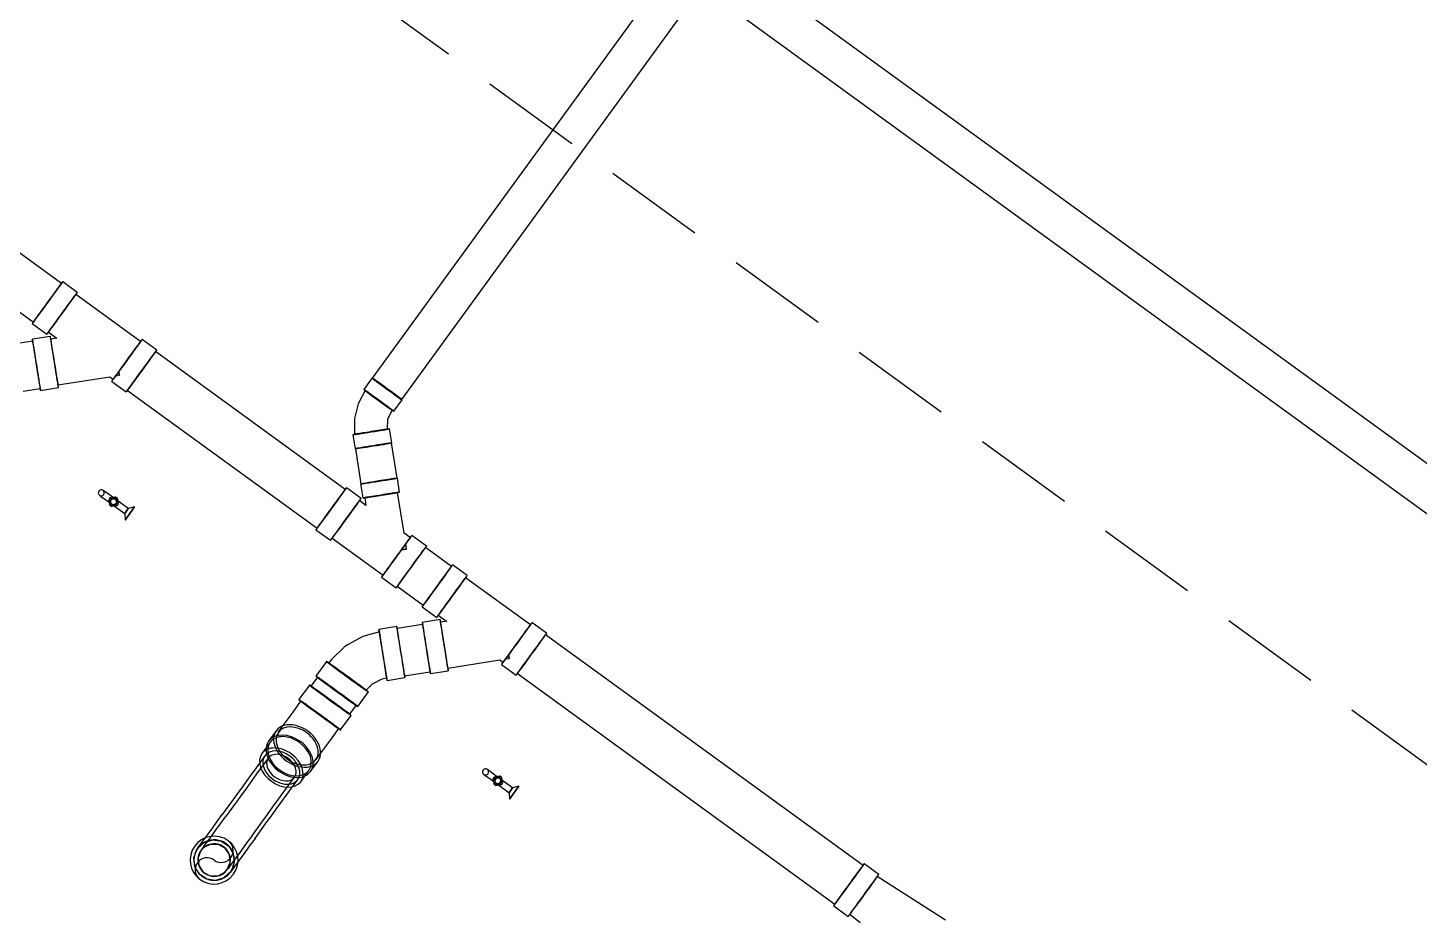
# Model space of a CAD drawing. Header units: inches. Extents: x 400392 to 401495, y 4543971 to 4544133.
# Drawn here: x 400762.012 to 400765.439, y 4544097.855 to 4544100.047 of the extents above; entities that cross this region are included whole.
import ezdxf

# ---------------------------------------------------------------- set-up
doc = ezdxf.new("R2010")
doc.units = ezdxf.units.IN
doc.header["$MEASUREMENT"] = 0
doc.linetypes.add('AKS', pattern=[3, 2.5, -0.25, 0, -0.25])
doc.linetypes.add('HIDDEN', pattern=[0.375, 0.25, -0.125])
doc.layers.add('A-DETL-GENF', color=92, linetype='Continuous', lineweight=9)
for name, color, linetype in [('aks prota', 2, 'AKS'), ('kiriş prota', 6, 'Continuous'), ('kolon tarama prota', 252, 'Continuous')]:
    doc.layers.add(name, color=color, linetype=linetype)

# ---------------------------------------------------------------- blocks, each defined once
blk = doc.blocks.new('+24.06 mekanik')
at = {"layer": 'kolon tarama prota', "color": 253}
for p, q in [((5374.8, 169290.1), (5374.8, 167488.6)), ((5464.8, 167488.6), (5464.8, 169290.1)), ((5374, 167488.6), (5374, 167453.6)), ((5465.6, 167453.6), (5465.6, 167488.6)), ((5507.4, 167387.7), (5482.6, 167412.4)), ((5569, 167324.9), (5506.8, 167387.1)), ((5417.9, 167347.6), (5442.6, 167322.9)), ((5443.2, 167323.5), (5505.4, 167261.3)), ((5594.3, 167300.7), (5569.6, 167325.5)), ((5662.4, 167225.8), (5590.9, 167297.3)), ((5504.8, 167260.7), (5529.5, 167236)), ((5533, 167239.4), (5546.5, 167225.8)), ((4618.2, 167227.7), (3736.5, 167227.7)), ((4662.6, 167232.4), (4618.2, 167232.4)), ((4860.1, 167225.8), (4662.6, 167225.8)), ((4904.5, 167232.4), (4860.1, 167232.4)), ((5482.1, 167227.7), (4904.5, 167227.7)), ((5526.5, 167232.4), (5482.1, 167232.4)), ((5546.5, 167225.8), (5526.5, 167225.8)), ((5681.4, 167225.8), (5662.4, 167225.8)), ((5725.9, 167232.4), (5681.4, 167232.4)), ((5690.5, 167197.6), (5681.5, 167206.7)), ((5805.2, 167227.7), (5725.9, 167227.7)), ((5849.6, 167232.4), (5805.2, 167232.4)), ((6047.1, 167225.8), (5849.6, 167225.8)), ((6091.6, 167232.4), (6047.1, 167232.4)), ((7058.3, 167227.7), (6091.6, 167227.7)), ((7102.8, 167232.4), (7058.3, 167232.4)), ((7301.8, 167238.2), (7102.8, 167225.8)), ((5681.2, 167188.5), (5681.7, 167188.5)), ((3736.5, 167109.7), (4618.2, 167109.7)), ((4618.2, 167104.9), (4662.6, 167104.9)), ((4672.7, 167105.4), (4641.3, 167074)), ((4662.6, 167111.5), (4688.2, 167111.5)), ((4688.2, 167111.5), (4677.4, 167100.7)), ((4758.2, 167019.9), (4849.8, 167111.5)), ((4849.8, 167111.5), (4860.1, 167111.5)), ((4860.4, 167134.8), (4859.8, 167134.6)), ((4860.1, 167121.8), (4866.5, 167128.3)), ((4860.1, 167104.9), (4904.5, 167104.9)), ((4904.5, 167109.7), (5482.1, 167109.7)), ((5482.1, 167104.9), (5526.5, 167104.9)), ((5526.5, 167111.5), (5681.4, 167111.5)), ((5681.4, 167104.9), (5725.9, 167104.9)), ((5725.9, 167109.7), (5805.2, 167109.7)), ((5805.2, 167104.9), (5849.6, 167104.9)), ((5859.7, 167105.4), (5828.3, 167074)), ((5849.6, 167111.5), (5875.2, 167111.5)), ((5875.2, 167111.6), (5864.4, 167100.7)), ((5945.2, 167019.9), (6036.9, 167111.5)), ((6036.8, 167111.5), (6047.1, 167111.5)), ((6047.5, 167134.7), (6046.8, 167134.7)), ((6047.1, 167104.9), (6091.6, 167104.9)), ((6047.2, 167121.8), (6053.6, 167128.3)), ((6091.6, 167109.7), (7058.3, 167109.7)), ((7058.3, 167104.9), (7102.8, 167104.9)), ((7102.8, 167111.5), (7135.1, 167109.5)), ((4644.6, 167070.6), (4614.5, 167040.4)), ((5831.7, 167070.6), (5786.6, 167025.5)), ((4731.4, 166983.8), (4762.9, 167015.2)), ((5783.2, 167028.9), (5751.8, 166997.4)), ((5918.5, 166983.8), (5949.9, 167015.2)), ((4697.9, 166957), (4728.1, 166987.2)), ((5870, 166942.1), (5915.1, 166987.2)), ((5842, 166907.3), (5873.4, 166938.7)), ((5038.1, 166875.2), (5015.8, 166875.2)), ((5077.6, 166875.2), (5038.1, 166875.2)), ((5087.6, 166887.7), (5077.6, 166875.2)), ((5077.6, 166860.2), (5077.6, 166875.2)), ((5077.6, 166875.2), (5077.6, 166860.2)), ((5077.6, 166875.2), (5077.6, 166860.2)), ((5077.6, 166860.2), (5077.6, 166875.2)), ((5087.6, 166847.7), (5087.6, 166887.7)), ((5087.6, 166887.7), (5087.6, 166847.7)), ((5814.7, 166857.5), (5817.9, 166879.3)), ((6208.1, 166875.2), (6185.8, 166875.2)), ((6247.6, 166875.2), (6208.1, 166875.2)), ((6257.6, 166887.7), (6247.6, 166875.2)), ((6247.6, 166860.2), (6247.6, 166875.2)), ((6247.6, 166875.2), (6247.6, 166860.2)), ((6247.6, 166875.2), (6247.6, 166860.2)), ((6247.6, 166860.2), (6247.6, 166875.2)), ((6257.6, 166847.7), (6257.6, 166887.7)), ((6257.6, 166887.7), (6257.6, 166847.7)), ((5015.8, 166860.2), (5038.1, 166860.2)), ((5038.1, 166860.2), (5077.6, 166860.2)), ((5077.6, 166860.2), (5087.6, 166847.7)), ((5693.8, 166857.5), (5693.8, 166813)), ((5821.3, 166813), (5821.3, 166857.5)), ((6185.8, 166860.2), (6208.1, 166860.2)), ((6208.1, 166860.2), (6247.6, 166860.2)), ((6247.6, 166860.2), (6257.6, 166847.7)), ((5698.6, 166813), (5698.6, 166785.8)), ((5816.6, 166785.8), (5816.6, 166813)), ((5693.8, 166785.8), (5693.8, 166741.4)), ((5821.3, 166741.4), (5821.3, 166785.8)), ((5693.8, 166646.5), (5693.8, 166615.1)), ((5821.3, 166615.1), (5821.3, 166646.5)), ((5698.6, 166615), (5698.6, 166580.5)), ((5816.6, 166580.5), (5816.6, 166615.1)), ((5707.6, 166580.5), (5707.6, 166532.1)), ((5717.6, 166580.5), (5717.6, 166532.1)), ((5797.6, 166532.1), (5797.6, 166580.5)), ((5807.6, 166532.1), (5807.6, 166580.5)), ((5707.6, 166447.2), (5707.6, 166401.3)), ((5717.6, 166447.2), (5717.6, 166401.3)), ((5797.6, 166401.3), (5797.6, 166447.2)), ((5807.6, 166401.3), (5807.6, 166447.2))]:
    blk.add_line(p, q, dxfattribs=at)
at = {"layer": 'kolon tarama prota', "color": 253, "flags": 128}
for points in [[(5378.8, 167453.6), (5383.5, 167416.8), (5397.4, 167382.5), (5419.6, 167352.8), (5421.3, 167351.1)], [(5479.2, 167409), (5465.6, 167429.2), (5460.7, 167453.1), (5460.7, 167453.6)], [(5756.5, 166992.8), (5729.9, 166959.5), (5711.3, 166921.1), (5708.2, 166911.6)], [(5708.2, 166911.6), (5700.8, 166869.6), (5700.4, 166857.5)], [(5817.9, 166879.3), (5829.9, 166903.4), (5837.3, 166912)], [(5015.8, 166875.2), (5005, 166875.2), (5000.8, 166875.2)], [(6185.8, 166875.2), (6175, 166875.2), (6170.8, 166875.2)], [(5000.8, 166860.2), (5005.3, 166860.2), (5015.8, 166860.2)], [(6170.8, 166860.2), (6175.3, 166860.2), (6185.8, 166860.2)], [(5700.4, 166646.5), (5700.4, 166675), (5700.4, 166708.1), (5700.4, 166741.4)], [(5814.7, 166741.4), (5814.7, 166705.9), (5814.7, 166672.9), (5814.7, 166646.5)], [(5707.6, 166532.1), (5707.6, 166512.3), (5707.6, 166489), (5707.6, 166465.8), (5707.6, 166447.2)], [(5717.6, 166532.1), (5717.6, 166512.3), (5717.6, 166489), (5717.6, 166465.8), (5717.6, 166447.2)], [(5797.6, 166447.2), (5797.6, 166467), (5797.6, 166490.4), (5797.6, 166513.6), (5797.6, 166532.1)], [(5807.6, 166447.2), (5807.6, 166467), (5807.6, 166490.4), (5807.6, 166513.6), (5807.6, 166532.1)], [(5707.6, 166298.8), (5707.6, 166303.5), (5707.6, 166316.9), (5707.6, 166336.8), (5707.6, 166360.2), (5707.6, 166383.4), (5707.6, 166401.3)], [(5717.6, 166298.8), (5717.6, 166303.5), (5717.6, 166316.9), (5717.6, 166336.8), (5717.6, 166360.2), (5717.6, 166383.4), (5717.6, 166401.3)], [(5797.6, 166401.3), (5797.6, 166381.5), (5797.6, 166358.1), (5797.6, 166334.9), (5797.6, 166315.4), (5797.6, 166302.8), (5797.6, 166298.8)], [(5807.6, 166401.3), (5807.6, 166381.5), (5807.6, 166358.1), (5807.6, 166334.9), (5807.6, 166315.4), (5807.6, 166302.8), (5807.6, 166298.8)], [(5707.6, 166298.8), (5712.3, 166320), (5725.5, 166337.1), (5744.7, 166347.1), (5766.3, 166348.1), (5786.3, 166339.8), (5800.9, 166323.8), (5807.4, 166303.1), (5807.6, 166298.8)], [(5797.6, 166298.8), (5793, 166317.6), (5780, 166332), (5761.9, 166338.6), (5742.7, 166336), (5727.1, 166324.7), (5718.5, 166307.3), (5717.6, 166298.8)], [(5807.6, 166298.8), (5802.9, 166277.7), (5789.8, 166260.5), (5770.5, 166250.5), (5748.9, 166249.6), (5728.9, 166257.9), (5714.3, 166273.9), (5707.8, 166294.5), (5707.6, 166298.8)], [(5717.6, 166298.8), (5722.3, 166280.1), (5735.2, 166265.7), (5753.4, 166259.1), (5772.5, 166261.7), (5788.2, 166273), (5796.7, 166290.3), (5797.6, 166298.8)]]:
    blk.add_lwpolyline(points, dxfattribs=at)
at = {"layer": 'kolon tarama prota', "color": 253}
for centre, radius, start, end in [((5000.8, 166867.7), 7.5, 90, 270), ((5000.8, 166867.7), 7.5, 270, 90), ((5038.1, 166867.7), 12.8, 170.2428, 180), ((5038.1, 166867.7), 12.8, 180, 189.7572), ((5038.1, 166867.7), 9.09, 0, 180), ((5038.1, 166867.7), 9.09, 180, 0), ((5038.1, 166867.7), 7.5, 90, 180), ((5038.1, 166867.7), 7.5, 180, 270), ((5038.1, 166867.7), 12.8, 80.2428, 99.7572), ((5038.1, 166867.7), 7.5, 0, 90), ((5038.1, 166867.7), 7.5, 270, 0), ((5038.1, 166867.7), 12.8, 0, 9.7572), ((5038.1, 166867.7), 12.8, 350.2428, 0), ((6170.8, 166867.7), 7.5, 90, 270), ((6170.8, 166867.7), 7.5, 270, 90), ((6208.1, 166867.7), 12.8, 170.2428, 180), ((6208.1, 166867.7), 12.8, 180, 189.7572), ((6208.1, 166867.7), 9.09, 0, 180), ((6208.1, 166867.7), 9.09, 180, 0), ((6208.1, 166867.7), 7.5, 90, 180), ((6208.1, 166867.7), 7.5, 180, 270), ((6208.1, 166867.7), 12.8, 80.2428, 99.7572), ((6208.1, 166867.7), 7.5, 0, 90), ((6208.1, 166867.7), 7.5, 270, 0), ((6208.1, 166867.7), 12.8, 0, 9.7572), ((6208.1, 166867.7), 12.8, 350.2428, 0), ((5038.1, 166867.7), 12.8, 260.2428, 279.7572), ((6208.1, 166867.7), 12.8, 260.2428, 279.7572), ((5757.6, 166298.8), 59, 0, 180), ((5757.6, 166298.8), 50, 359.9992, 179.9992), ((5757.6, 166298.8), 50, 359.9992, 179.9992), ((5757.6, 166298.8), 50, 0, 180), ((5757.6, 166328.3), 29.5, 270, 90), ((5757.6, 166298.8), 40, 359.9992, 179.9992), ((5757.6, 166298.8), 40, 359.9992, 179.9992), ((5757.6, 166298.8), 40, 0, 180), ((5757.6, 166298.8), 59, 180, 0), ((5757.6, 166298.8), 50, 179.9992, 359.9992), ((5757.6, 166298.8), 50, 179.9992, 359.9992), ((5757.6, 166298.8), 50, 180, 0), ((5757.6, 166298.8), 40, 179.9992, 359.9992), ((5757.6, 166298.8), 40, 179.9992, 359.9992), ((5757.6, 166298.8), 40, 180, 0), ((5757.6, 166269.3), 29.5, 90, 270)]:
    blk.add_arc(centre, radius, start, end, dxfattribs=at)
for centre, major_axis, ratio, start_param, end_param in [((5419.8, 167488.6), (45.8, 0), 0.01, 6.283185, 9.424777), ((5419.8, 167488.6), (-45.8, 0), 0.01, 6.283185, 9.424777), ((5419.8, 167488.6), (45, 0), 0.01, 1.570796, 3.141593), ((5419.8, 167488.6), (45, 0), 0.01, 3.141593, 4.712389), ((5419.8, 167488.6), (45, 0), 0.01, 0, 1.570796), ((5419.8, 167488.6), (45, 0), 0.01, 4.712389, 6.283185), ((5419.8, 167453.6), (-45.8, 0), 0.01, 3.141592, 6.283185), ((5419.8, 167453.6), (45.8, 0), 0.01, 3.141592, 6.283185), ((5419.8, 167453.6), (41, 0), 0.01, 6.283185, 9.424777), ((5419.8, 167453.6), (41, 0), 0.01, 3.141592, 6.283185), ((5450.2, 167380), (32.4, 32.4), 0.007071, 6.276114, 9.417707), ((5450.2, 167380), (32.4, 32.4), 0.007071, 3.134522, 6.276114), ((5450.2, 167380), (29, 29), 0.007071, 6.276114, 9.417707), ((5450.2, 167380), (29, 29), 0.007071, 3.134522, 6.276114), ((5475, 167355.3), (32.4, 32.4), 0.007071, 6.276114, 9.417707), ((5475, 167355.3), (32.4, 32.4), 0.007071, 3.134522, 6.276114), ((5475, 167355.3), (31.8, 31.8), 0.007071, 0, 1.570796), ((5475, 167355.3), (31.8, 31.8), 0.007071, 4.712389, 6.283185), ((5475, 167355.3), (31.8, 31.8), 0.007071, 1.570796, 3.141593), ((5475, 167355.3), (31.8, 31.8), 0.007071, 3.141593, 4.712389), ((5537.2, 167293.1), (32.4, 32.4), 0.007071, 0.007071, 3.148664), ((5537.2, 167293.1), (32.4, 32.4), 0.007071, 3.148664, 6.290256), ((5537.2, 167293.1), (31.8, 31.8), 0.007071, 0, 1.570796), ((5537.2, 167293.1), (31.8, 31.8), 0.007071, 4.712389, 6.283185), ((5537.2, 167293.1), (31.8, 31.8), 0.007071, 1.570796, 3.141593), ((5537.2, 167293.1), (31.8, 31.8), 0.007071, 3.141593, 4.712389), ((5561.9, 167268.3), (32.4, 32.4), 0.007071, 0.007071, 3.148664), ((5561.9, 167268.3), (32.4, 32.4), 0.007071, 3.148664, 6.290256), ((5561.9, 167268.3), (29, 29), 0.007071, 0.007071, 3.148664), ((5561.9, 167268.3), (29, 29), 0.007071, 3.148664, 6.290256), ((4618.2, 167168.7), (0, 63.8), 0.01, 0.004107, 3.1457), ((4618.2, 167168.7), (0, 59), 0.01, 0, 1.570796), ((4618.2, 167168.7), (0, 63.8), 0.01, 3.1457, 6.287292), ((4618.2, 167168.7), (0, 59), 0.01, 4.712389, 6.283185), ((4662.6, 167168.7), (0, 63.8), 0.01, 0.004107, 3.1457), ((4662.6, 167168.7), (0, 57.1), 0.01, 0.004107, 3.1457), ((4662.6, 167168.7), (0, 63.8), 0.01, 3.1457, 6.287292), ((4662.6, 167168.7), (0, 57.1), 0.01, 3.1457, 6.287292), ((4860.1, 167168.7), (0, 63.8), 0.01, 0.004107, 3.1457), ((4860.1, 167168.7), (0, 57.2), 0.01, 0.004107, 3.1457), ((4860.1, 167168.7), (0, 63.8), 0.01, 3.1457, 6.287292), ((4860.1, 167168.7), (0, 57.2), 0.01, 3.1457, 6.287292), ((4904.5, 167168.7), (0, 63.8), 0.01, 0.004107, 3.1457), ((4904.5, 167168.7), (0, 59), 0.01, 0, 1.570796), ((4904.5, 167168.7), (0, 63.8), 0.01, 3.1457, 6.287292), ((4904.5, 167168.7), (0, 59), 0.01, 4.712389, 6.283185), ((5482.1, 167168.7), (0, 63.8), 0.01, 0, 3.141593), ((5482.1, 167168.7), (0, 59), 0.01, 0, 1.570796), ((5482.1, 167168.7), (0, 63.8), 0.01, 3.141593, 6.283185), ((5482.1, 167168.7), (0, 59), 0.01, 4.712389, 6.283185), ((5526.5, 167168.7), (0, 63.8), 0.01, 0, 3.141593), ((5526.5, 167168.7), (0, 57.1), 0.01, 0, 3.141593), ((5526.5, 167168.7), (0, 63.8), 0.01, 3.141593, 6.283185), ((5526.5, 167168.7), (0, 57.1), 0.01, 3.141593, 6.283185), ((5681.4, 167168.7), (0, 63.8), 0.01, 0, 3.141593), ((5681.4, 167168.7), (0, 57.2), 0.01, 0, 3.141593), ((5681.4, 167168.7), (0, 63.8), 0.01, 3.141593, 6.283185), ((5681.4, 167168.7), (0, 57.1), 0.01, 3.141593, 6.283185), ((5725.9, 167168.7), (0, 63.8), 0.01, 0, 3.141593), ((5725.9, 167168.7), (0, 59), 0.01, 0, 1.570796), ((5725.9, 167168.7), (0, 63.8), 0.01, 3.141593, 6.283185), ((5725.9, 167168.7), (0, 59), 0.01, 4.712389, 6.283185), ((5805.2, 167168.7), (0, 63.8), 0.01, 0, 3.141593), ((5805.2, 167168.7), (0, 59), 0.01, 0, 1.570796), ((5805.2, 167168.7), (0, 63.8), 0.01, 3.141593, 6.283185), ((5805.2, 167168.7), (0, 59), 0.01, 4.712389, 6.283185), ((5849.6, 167168.7), (0, 63.8), 0.01, 0, 3.141593), ((5849.6, 167168.7), (0, 57.2), 0.01, 0, 3.141593), ((5849.6, 167168.7), (0, 63.8), 0.01, 3.141593, 6.283185), ((5849.6, 167168.7), (0, 57.1), 0.01, 3.141593, 6.283185), ((6047.1, 167168.7), (0, 63.8), 0.01, 0, 3.141593), ((6047.1, 167168.7), (0, 57.1), 0.01, 0, 3.141593), ((6047.1, 167168.7), (0, 63.8), 0.01, 3.141593, 6.283185), ((6047.1, 167168.7), (0, 57.1), 0.01, 3.141593, 6.283185), ((6091.6, 167168.7), (0, 63.8), 0.01, 0, 3.141593), ((6091.6, 167168.7), (0, 59), 0.01, 0, 1.570796), ((6091.6, 167168.7), (0, 63.8), 0.01, 3.141593, 6.283185), ((6091.6, 167168.7), (0, 59), 0.01, 4.712389, 6.283185), ((7058.3, 167168.7), (0, 63.8), 0.00999, 0, 3.141593), ((7058.3, 167168.7), (0, 59), 0.01, 0, 1.570796), ((7058.3, 167168.7), (0, 63.8), 0.00999, 3.141593, 6.283185), ((7058.3, 167168.7), (0, 59), 0.01, 4.712389, 6.283185), ((7102.8, 167168.7), (0, 63.8), 0.00999, 0, 3.141593), ((7102.8, 167168.7), (0, 63.8), 0.00999, 3.141593, 6.283185), ((5661.6, 167168.7), (29, 29), 0.007071, 0.007071, 0.821721), ((5661.6, 167168.7), (29, 29), 0.007071, 5.475606, 6.290256), ((4618.2, 167168.7), (0, 59), 0.01, 1.570796, 3.141593), ((4618.2, 167168.7), (0, 59), 0.01, 3.141593, 4.712389), ((4904.5, 167168.7), (0, 59), 0.01, 1.570796, 3.141593), ((4904.5, 167168.7), (0, 59), 0.01, 3.141593, 4.712389), ((5482.1, 167168.7), (0, 59), 0.01, 1.570796, 3.141593), ((5482.1, 167168.7), (0, 59), 0.01, 3.141593, 4.712389), ((5725.9, 167168.7), (0, 59), 0.01, 1.570796, 3.141593), ((5725.9, 167168.7), (0, 59), 0.01, 3.141593, 4.712389), ((5805.2, 167168.7), (0, 59), 0.01, 1.570796, 3.141593), ((5805.2, 167168.7), (0, 59), 0.01, 3.141593, 4.712389), ((6091.6, 167168.7), (0, 59), 0.01, 1.570796, 3.141593), ((6091.6, 167168.7), (0, 59), 0.01, 3.141593, 4.712389), ((7058.3, 167168.7), (0, 59), 0.01, 1.570796, 3.141593), ((7058.3, 167168.7), (0, 59), 0.01, 3.141593, 4.712389), ((4717.8, 167060.3), (-45.1, 45.1), 0.009975, 6.279018, 9.420611), ((4717.8, 167060.3), (-45.1, 45.1), 0.009975, 3.137426, 6.279018), ((4826.1, 167168.7), (-40.4, 40.4), 0.009975, 2.56523, 3.137426), ((4826.1, 167168.7), (-40.4, 40.4), 0.009975, 3.137426, 3.709622), ((5904.8, 167060.3), (-45.1, 45.1), 0.007071, 6.276114, 9.417707), ((5904.8, 167060.3), (-45.1, 45.1), 0.007071, 3.134522, 6.276114), ((6013.2, 167168.7), (-40.4, 40.4), 0.007071, 2.562326, 3.134522), ((6013.2, 167168.7), (-40.4, 40.4), 0.007071, 3.134522, 3.706718), ((4686.4, 167028.9), (-45.1, 45.1), 0.009975, 6.279018, 9.420611), ((4686.4, 167028.9), (-45.1, 45.1), 0.009975, 3.137426, 6.279018), ((4686.4, 167028.9), (-41.7, 41.7), 0.009975, 0, 1.570796), ((4686.4, 167028.9), (-41.7, 41.7), 0.009975, 4.712389, 6.283185), ((4717.8, 167060.3), (-40.4, 40.4), 0.009975, 6.279018, 9.420611), ((4717.8, 167060.3), (-40.4, 40.4), 0.009975, 3.137426, 6.279018), ((5873.4, 167028.9), (-45.1, 45.1), 0.007071, 6.276114, 9.417707), ((5873.4, 167028.9), (-45.1, 45.1), 0.007071, 3.134522, 6.276114), ((5873.4, 167028.9), (-41.7, 41.7), 0.007071, 0, 1.570796), ((5873.4, 167028.9), (-41.7, 41.7), 0.007071, 4.712389, 6.283185), ((5904.8, 167060.3), (-40.4, 40.4), 0.007071, 6.276114, 9.417707), ((5904.8, 167060.3), (-40.4, 40.4), 0.007071, 3.134522, 6.276114), ((4686.4, 167028.9), (-41.7, 41.7), 0.009975, 1.570796, 3.141593), ((4686.4, 167028.9), (-41.7, 41.7), 0.009975, 3.141593, 4.712389), ((5828.3, 166983.8), (-45.1, 45.1), 0.007071, 3.145445, 6.287038), ((5828.3, 166983.8), (-45.1, 45.1), 0.007071, 0.003852, 3.145445), ((5828.3, 166983.8), (-41.7, 41.7), 0.007071, 0, 1.570796), ((5828.3, 166983.8), (-41.7, 41.7), 0.007071, 4.712389, 6.283185), ((5873.4, 167028.9), (-41.7, 41.7), 0.007071, 1.570796, 3.141593), ((5873.4, 167028.9), (-41.7, 41.7), 0.007071, 3.141593, 4.712389), ((5796.9, 166952.4), (-45.1, 45.1), 0.007071, 0.003852, 3.145445), ((5796.9, 166952.4), (-45.1, 45.1), 0.007071, 3.145445, 6.287038), ((5796.9, 166952.4), (-40.4, 40.4), 0.007071, 0.003852, 3.145445), ((5796.9, 166952.4), (-40.4, 40.4), 0.007071, 3.145445, 6.287038), ((5828.3, 166983.8), (-41.7, 41.7), 0.007071, 1.570796, 3.141593), ((5828.3, 166983.8), (-41.7, 41.7), 0.007071, 3.141593, 4.712389), ((5757.6, 166857.5), (-63.8, 0), 0.007724, 3.139317, 6.28091), ((5757.6, 166857.5), (-63.8, 0), 0.007724, 6.28091, 9.422503), ((5757.6, 166857.5), (-57.1, 0), 0.007724, 3.139317, 6.28091), ((5757.6, 166857.5), (-57.1, 0), 0.007724, 6.28091, 9.422503), ((5757.6, 166813), (-63.8, 0), 0.007724, 6.28091, 9.422503), ((5757.6, 166813), (-63.8, 0), 0.007724, 3.139317, 6.28091), ((5757.6, 166813), (-59, 0), 0.007724, 4.712389, 6.283185), ((5757.6, 166813), (-59, 0), 0.007724, 0, 1.570796), ((5757.6, 166813), (-59, 0), 0.007724, 3.141593, 4.712389), ((5757.6, 166813), (-59, 0), 0.007724, 1.570796, 3.141593), ((5757.6, 166785.8), (-63.8, 0), 0.007724, 4.712374, 7.853966), ((5757.6, 166785.8), (-59, 0), 0.007724, 4.712389, 6.283185), ((5757.6, 166785.8), (-59, 0), 0.007724, 0, 1.570796), ((5757.6, 166785.8), (-59, 0), 0.007724, 3.141593, 4.712389), ((5757.6, 166785.8), (-63.8, 0), 0.007724, 1.570781, 4.712374), ((5757.6, 166785.8), (-59, 0), 0.007724, 1.570796, 3.141593), ((5757.6, 166741.4), (-63.8, 0), 0.007724, 4.712374, 7.853966), ((5757.6, 166741.4), (-57.1, 0), 0.007724, 4.712374, 7.853966), ((5757.6, 166741.4), (-57.1, 0), 0.007724, 1.570781, 4.712374), ((5757.6, 166741.4), (-63.8, 0), 0.007724, 1.570781, 4.712374), ((5757.6, 166646.5), (-63.8, 0), 0.707107, 4.712367, 7.85396), ((5757.6, 166646.5), (63.8, 0), 0.707107, 4.712367, 7.85396), ((5757.6, 166615.1), (63.8, 0), 0.707107, 1.570775, 4.712367), ((5757.6, 166646.5), (57.1, 0), 0.707107, 1.570775, 4.712367), ((5757.6, 166615.1), (59, 0), 0.707107, 1.570796, 3.141593), ((5757.6, 166646.5), (57.2, 0), 0.707107, 4.712367, 7.85396), ((5757.6, 166615.1), (63.8, 0), 0.707107, 4.712367, 7.85396), ((5757.6, 166615.1), (59, 0), 0.707107, 0, 1.570796), ((5757.6, 166580.5), (59, 0), 0.707107, 1.570796, 3.141593), ((5757.6, 166580.5), (59, 0), 0.707107, 0, 1.570796), ((5757.6, 166615.1), (59, 0), 0.707107, 3.141593, 4.712389), ((5757.6, 166580.5), (-50, 0), 0.707107, 3.141593, 6.283185), ((5757.6, 166580.5), (40, 0), 0.707107, 0, 3.141593), ((5757.6, 166615.1), (59, 0), 0.707107, 4.712389, 6.283185), ((5757.6, 166580.5), (59, 0), 0.707107, 3.141593, 4.712389), ((5757.6, 166580.5), (-50, 0), 0.707107, 0, 3.141593), ((5757.6, 166580.5), (40, 0), 0.707107, 3.141593, 6.283185), ((5757.6, 166580.5), (59, 0), 0.707107, 4.712389, 6.283185)]:
    blk.add_ellipse(centre, major_axis=major_axis, ratio=ratio, start_param=start_param, end_param=end_param, dxfattribs=at)
for points, knots in [([(5025.4, 166869.9), (5025.7, 166870.1), (5026.1, 166870.4), (5026.6, 166870.8), (5026.9, 166871), (5027.1, 166871.2), (5027.3, 166871.3), (5027.4, 166871.5), (5027.6, 166871.6), (5027.7, 166871.7), (5028, 166871.9), (5028.2, 166872.2), (5028.4, 166872.3), (5028.6, 166872.5), (5028.6, 166872.5), (5028.7, 166872.6), (5028.8, 166872.6), (5028.8, 166872.7), (5029, 166872.8), (5029.2, 166873), (5029.5, 166873.3), (5029.9, 166873.7), (5030.3, 166874.1), (5030.7, 166874.4), (5030.9, 166874.6), (5031, 166874.8), (5031.2, 166874.9), (5031.4, 166875.1), (5031.7, 166875.5), (5032.1, 166875.9), (5032.5, 166876.3), (5032.8, 166876.6), (5033, 166876.8), (5033.1, 166877), (5033.2, 166877.1), (5033.3, 166877.1), (5033.3, 166877.2), (5033.4, 166877.3), (5033.5, 166877.4), (5033.7, 166877.6), (5033.9, 166877.9), (5034.1, 166878.1), (5034.2, 166878.3), (5034.4, 166878.4), (5034.5, 166878.6), (5034.6, 166878.7), (5034.8, 166879), (5035, 166879.2), (5035.4, 166879.7), (5035.7, 166880.1), (5035.9, 166880.4)], [-1, -1, -1, -1, -0.875, -0.84375, -0.8125, -0.78125, -0.765625, -0.75, -0.734375, -0.71875, -0.6875, -0.65625, -0.640625, -0.632812, -0.628906, -0.625, -0.621094, -0.617188, -0.609375, -0.59375, -0.578125, -0.5625, -0.53125, -0.515625, -0.507812, -0.5, -0.492188, -0.484375, -0.46875, -0.4375, -0.421875, -0.40625, -0.390625, -0.382812, -0.378906, -0.375, -0.371094, -0.367188, -0.359375, -0.34375, -0.3125, -0.28125, -0.265625, -0.25, -0.234375, -0.21875, -0.1875, -0.15625, -0.125, 0, 0, 0, 0]), ([(5035.9, 166855.1), (5035.7, 166855.3), (5035.4, 166855.7), (5035, 166856.2), (5034.8, 166856.5), (5034.6, 166856.7), (5034.5, 166856.9), (5034.4, 166857), (5034.2, 166857.2), (5034.1, 166857.3), (5033.9, 166857.6), (5033.7, 166857.8), (5033.5, 166858.1), (5033.4, 166858.2), (5033.3, 166858.2), (5033.3, 166858.3), (5033.2, 166858.4), (5033.1, 166858.4), (5033, 166858.6), (5032.8, 166858.8), (5032.5, 166859.1), (5032.1, 166859.5), (5031.7, 166860), (5031.4, 166860.3), (5031.2, 166860.5), (5031, 166860.7), (5030.9, 166860.8), (5030.7, 166861), (5030.3, 166861.3), (5029.9, 166861.8), (5029.5, 166862.1), (5029.2, 166862.4), (5029, 166862.6), (5028.8, 166862.7), (5028.8, 166862.8), (5028.7, 166862.9), (5028.6, 166862.9), (5028.6, 166863), (5028.4, 166863.1), (5028.2, 166863.3), (5028, 166863.5), (5027.7, 166863.7), (5027.6, 166863.9), (5027.4, 166864), (5027.3, 166864.1), (5027.1, 166864.2), (5026.9, 166864.4), (5026.6, 166864.6), (5026.1, 166865), (5025.7, 166865.3), (5025.4, 166865.5)], [-1, -1, -1, -1, -0.875, -0.84375, -0.8125, -0.78125, -0.765625, -0.75, -0.734375, -0.71875, -0.6875, -0.65625, -0.640625, -0.632812, -0.628906, -0.625, -0.621094, -0.617188, -0.609375, -0.59375, -0.578125, -0.5625, -0.53125, -0.515625, -0.507812, -0.5, -0.492188, -0.484375, -0.46875, -0.4375, -0.421875, -0.40625, -0.390625, -0.382812, -0.378906, -0.375, -0.371094, -0.367188, -0.359375, -0.34375, -0.3125, -0.28125, -0.265625, -0.25, -0.234375, -0.21875, -0.1875, -0.15625, -0.125, 0, 0, 0, 0]), ([(5038.1, 166860.2), (5037.7, 166860.2), (5037, 166860.3), (5036.1, 166860.5), (5035.3, 166860.7), (5034.8, 166861), (5034.4, 166861.2), (5034, 166861.4), (5033.8, 166861.6), (5033.5, 166861.8), (5033.2, 166862.1), (5032.8, 166862.4), (5032.4, 166862.8), (5032.1, 166863.2), (5031.9, 166863.5), (5031.8, 166863.7), (5031.5, 166864.2), (5031.2, 166864.7), (5031, 166865.4), (5030.8, 166866.1), (5030.7, 166866.9), (5030.6, 166867.7), (5030.7, 166868.5), (5030.8, 166869.3), (5031, 166870), (5031.2, 166870.7), (5031.5, 166871.3), (5031.8, 166871.7), (5031.9, 166872), (5032.1, 166872.3), (5032.4, 166872.6), (5032.8, 166873), (5033.2, 166873.4), (5033.5, 166873.6), (5033.8, 166873.8), (5034, 166874), (5034.4, 166874.2), (5034.8, 166874.5), (5035.3, 166874.7), (5036.1, 166875), (5037, 166875.2), (5037.7, 166875.2), (5038.1, 166875.2)], [0, 0, 0, 0, 0.055556, 0.111111, 0.138889, 0.166667, 0.194444, 0.208333, 0.222222, 0.236111, 0.25, 0.277778, 0.305556, 0.319444, 0.333333, 0.347222, 0.361111, 0.388889, 0.416667, 0.444444, 0.472222, 0.5, 0.527778, 0.555556, 0.583333, 0.611111, 0.638889, 0.652778, 0.666667, 0.680556, 0.694444, 0.722222, 0.75, 0.763889, 0.777778, 0.791667, 0.805556, 0.833333, 0.861111, 0.888889, 0.944444, 1, 1, 1, 1]), ([(5038.1, 166875.2), (5038.5, 166875.2), (5039.2, 166875.2), (5040.2, 166875), (5040.9, 166874.7), (5041.4, 166874.5), (5041.9, 166874.2), (5042.2, 166874), (5042.5, 166873.8), (5042.7, 166873.6), (5043, 166873.4), (5043.4, 166873), (5043.8, 166872.6), (5044.1, 166872.3), (5044.3, 166872), (5044.5, 166871.7), (5044.7, 166871.3), (5045, 166870.7), (5045.3, 166870), (5045.5, 166869.3), (5045.6, 166868.5), (5045.6, 166867.7), (5045.6, 166866.9), (5045.5, 166866.1), (5045.3, 166865.4), (5045, 166864.7), (5044.7, 166864.2), (5044.5, 166863.7), (5044.3, 166863.5), (5044.1, 166863.2), (5043.8, 166862.8), (5043.4, 166862.4), (5043, 166862.1), (5042.7, 166861.8), (5042.5, 166861.6), (5042.2, 166861.4), (5041.9, 166861.2), (5041.4, 166861), (5040.9, 166860.7), (5040.2, 166860.5), (5039.2, 166860.3), (5038.5, 166860.2), (5038.1, 166860.2)], [0, 0, 0, 0, 0.055556, 0.111111, 0.138889, 0.166667, 0.194444, 0.208333, 0.222222, 0.236111, 0.25, 0.277778, 0.305556, 0.319444, 0.333333, 0.347222, 0.361111, 0.388889, 0.416667, 0.444444, 0.472222, 0.5, 0.527778, 0.555556, 0.583333, 0.611111, 0.638889, 0.652778, 0.666667, 0.680556, 0.694444, 0.722222, 0.75, 0.763889, 0.777778, 0.791667, 0.805556, 0.833333, 0.861111, 0.888889, 0.944444, 1, 1, 1, 1]), ([(5040.3, 166880.4), (5040.5, 166880.1), (5040.8, 166879.7), (5041.2, 166879.2), (5041.4, 166879), (5041.6, 166878.7), (5041.7, 166878.6), (5041.9, 166878.4), (5042, 166878.3), (5042.1, 166878.1), (5042.3, 166877.9), (5042.5, 166877.6), (5042.7, 166877.4), (5042.8, 166877.3), (5042.9, 166877.2), (5043, 166877.1), (5043, 166877.1), (5043.1, 166877), (5043.2, 166876.8), (5043.4, 166876.6), (5043.7, 166876.3), (5044.1, 166875.9), (5044.5, 166875.5), (5044.8, 166875.1), (5045, 166874.9), (5045.2, 166874.8), (5045.3, 166874.6), (5045.5, 166874.4), (5045.9, 166874.1), (5046.3, 166873.7), (5046.7, 166873.3), (5047, 166873), (5047.2, 166872.8), (5047.4, 166872.7), (5047.5, 166872.6), (5047.5, 166872.6), (5047.6, 166872.5), (5047.7, 166872.5), (5047.8, 166872.3), (5048, 166872.2), (5048.3, 166871.9), (5048.5, 166871.7), (5048.7, 166871.6), (5048.8, 166871.5), (5048.9, 166871.3), (5049.1, 166871.2), (5049.3, 166871), (5049.6, 166870.8), (5050.1, 166870.4), (5050.5, 166870.1), (5050.8, 166869.9)], [-1, -1, -1, -1, -0.875, -0.84375, -0.8125, -0.78125, -0.765625, -0.75, -0.734375, -0.71875, -0.6875, -0.65625, -0.640625, -0.632812, -0.628906, -0.625, -0.621094, -0.617188, -0.609375, -0.59375, -0.578125, -0.5625, -0.53125, -0.515625, -0.507812, -0.5, -0.492188, -0.484375, -0.46875, -0.4375, -0.421875, -0.40625, -0.390625, -0.382812, -0.378906, -0.375, -0.371094, -0.367188, -0.359375, -0.34375, -0.3125, -0.28125, -0.265625, -0.25, -0.234375, -0.21875, -0.1875, -0.15625, -0.125, 0, 0, 0, 0]), ([(5050.8, 166865.5), (5050.5, 166865.3), (5050.1, 166865), (5049.6, 166864.6), (5049.3, 166864.4), (5049.1, 166864.2), (5048.9, 166864.1), (5048.8, 166864), (5048.7, 166863.9), (5048.5, 166863.7), (5048.3, 166863.5), (5048, 166863.3), (5047.8, 166863.1), (5047.7, 166863), (5047.6, 166862.9), (5047.5, 166862.9), (5047.5, 166862.8), (5047.4, 166862.7), (5047.2, 166862.6), (5047, 166862.4), (5046.7, 166862.1), (5046.3, 166861.7), (5045.9, 166861.3), (5045.5, 166861), (5045.3, 166860.8), (5045.2, 166860.7), (5045, 166860.5), (5044.8, 166860.3), (5044.5, 166859.9), (5044.1, 166859.5), (5043.7, 166859.1), (5043.4, 166858.8), (5043.2, 166858.6), (5043.1, 166858.4), (5043, 166858.4), (5043, 166858.3), (5042.9, 166858.2), (5042.8, 166858.2), (5042.7, 166858.1), (5042.5, 166857.8), (5042.3, 166857.6), (5042.1, 166857.3), (5042, 166857.2), (5041.9, 166857), (5041.7, 166856.9), (5041.6, 166856.7), (5041.4, 166856.5), (5041.2, 166856.2), (5040.8, 166855.7), (5040.5, 166855.3), (5040.3, 166855.1)], [-1, -1, -1, -1, -0.875, -0.84375, -0.8125, -0.78125, -0.765625, -0.75, -0.734375, -0.71875, -0.6875, -0.65625, -0.640625, -0.632812, -0.628906, -0.625, -0.621094, -0.617188, -0.609375, -0.59375, -0.578125, -0.5625, -0.53125, -0.515625, -0.507812, -0.5, -0.492188, -0.484375, -0.46875, -0.4375, -0.421875, -0.40625, -0.390625, -0.382812, -0.378906, -0.375, -0.371094, -0.367188, -0.359375, -0.34375, -0.3125, -0.28125, -0.265625, -0.25, -0.234375, -0.21875, -0.1875, -0.15625, -0.125, 0, 0, 0, 0]), ([(6195.4, 166869.9), (6195.7, 166870.1), (6196.1, 166870.4), (6196.6, 166870.8), (6196.9, 166871), (6197.1, 166871.2), (6197.3, 166871.3), (6197.4, 166871.5), (6197.6, 166871.6), (6197.7, 166871.7), (6198, 166871.9), (6198.2, 166872.2), (6198.4, 166872.3), (6198.6, 166872.5), (6198.6, 166872.5), (6198.7, 166872.6), (6198.8, 166872.6), (6198.8, 166872.7), (6199, 166872.8), (6199.2, 166873), (6199.5, 166873.3), (6199.9, 166873.7), (6200.3, 166874.1), (6200.7, 166874.4), (6200.9, 166874.6), (6201, 166874.8), (6201.2, 166874.9), (6201.4, 166875.1), (6201.7, 166875.5), (6202.1, 166875.9), (6202.5, 166876.3), (6202.8, 166876.6), (6203, 166876.8), (6203.1, 166877), (6203.2, 166877.1), (6203.3, 166877.1), (6203.3, 166877.2), (6203.4, 166877.3), (6203.5, 166877.4), (6203.7, 166877.6), (6203.9, 166877.9), (6204.1, 166878.1), (6204.2, 166878.3), (6204.4, 166878.4), (6204.5, 166878.6), (6204.6, 166878.7), (6204.8, 166879), (6205, 166879.2), (6205.4, 166879.7), (6205.7, 166880.1), (6205.9, 166880.4)], [-1, -1, -1, -1, -0.875, -0.84375, -0.8125, -0.78125, -0.765625, -0.75, -0.734375, -0.71875, -0.6875, -0.65625, -0.640625, -0.632812, -0.628906, -0.625, -0.621094, -0.617188, -0.609375, -0.59375, -0.578125, -0.5625, -0.53125, -0.515625, -0.507812, -0.5, -0.492188, -0.484375, -0.46875, -0.4375, -0.421875, -0.40625, -0.390625, -0.382812, -0.378906, -0.375, -0.371094, -0.367188, -0.359375, -0.34375, -0.3125, -0.28125, -0.265625, -0.25, -0.234375, -0.21875, -0.1875, -0.15625, -0.125, 0, 0, 0, 0]), ([(6205.9, 166855.1), (6205.7, 166855.3), (6205.4, 166855.7), (6205, 166856.2), (6204.8, 166856.5), (6204.6, 166856.7), (6204.5, 166856.9), (6204.4, 166857), (6204.2, 166857.2), (6204.1, 166857.3), (6203.9, 166857.6), (6203.7, 166857.8), (6203.5, 166858.1), (6203.4, 166858.2), (6203.3, 166858.2), (6203.3, 166858.3), (6203.2, 166858.4), (6203.1, 166858.4), (6203, 166858.6), (6202.8, 166858.8), (6202.5, 166859.1), (6202.1, 166859.5), (6201.7, 166860), (6201.4, 166860.3), (6201.2, 166860.5), (6201, 166860.7), (6200.9, 166860.8), (6200.7, 166861), (6200.3, 166861.3), (6199.9, 166861.8), (6199.5, 166862.1), (6199.2, 166862.4), (6199, 166862.6), (6198.8, 166862.7), (6198.8, 166862.8), (6198.7, 166862.9), (6198.6, 166862.9), (6198.6, 166863), (6198.4, 166863.1), (6198.2, 166863.3), (6198, 166863.5), (6197.7, 166863.7), (6197.6, 166863.9), (6197.4, 166864), (6197.3, 166864.1), (6197.1, 166864.2), (6196.9, 166864.4), (6196.6, 166864.6), (6196.1, 166865), (6195.7, 166865.3), (6195.4, 166865.5)], [-1, -1, -1, -1, -0.875, -0.84375, -0.8125, -0.78125, -0.765625, -0.75, -0.734375, -0.71875, -0.6875, -0.65625, -0.640625, -0.632812, -0.628906, -0.625, -0.621094, -0.617188, -0.609375, -0.59375, -0.578125, -0.5625, -0.53125, -0.515625, -0.507812, -0.5, -0.492188, -0.484375, -0.46875, -0.4375, -0.421875, -0.40625, -0.390625, -0.382812, -0.378906, -0.375, -0.371094, -0.367188, -0.359375, -0.34375, -0.3125, -0.28125, -0.265625, -0.25, -0.234375, -0.21875, -0.1875, -0.15625, -0.125, 0, 0, 0, 0]), ([(6208.1, 166860.2), (6207.7, 166860.2), (6207, 166860.3), (6206.1, 166860.5), (6205.3, 166860.7), (6204.8, 166861), (6204.3, 166861.2), (6204, 166861.4), (6203.8, 166861.6), (6203.5, 166861.8), (6203.2, 166862.1), (6202.8, 166862.4), (6202.4, 166862.8), (6202.1, 166863.2), (6201.9, 166863.5), (6201.8, 166863.7), (6201.5, 166864.2), (6201.2, 166864.7), (6201, 166865.4), (6200.8, 166866.1), (6200.7, 166866.9), (6200.6, 166867.7), (6200.7, 166868.5), (6200.8, 166869.3), (6201, 166870), (6201.2, 166870.7), (6201.5, 166871.3), (6201.8, 166871.7), (6201.9, 166872), (6202.1, 166872.3), (6202.4, 166872.6), (6202.8, 166873), (6203.2, 166873.4), (6203.5, 166873.6), (6203.8, 166873.8), (6204, 166874), (6204.3, 166874.2), (6204.8, 166874.5), (6205.3, 166874.7), (6206.1, 166875), (6207, 166875.2), (6207.7, 166875.2), (6208.1, 166875.2)], [0, 0, 0, 0, 0.055556, 0.111111, 0.138889, 0.166667, 0.194444, 0.208333, 0.222222, 0.236111, 0.25, 0.277778, 0.305556, 0.319444, 0.333333, 0.347222, 0.361111, 0.388889, 0.416667, 0.444444, 0.472222, 0.5, 0.527778, 0.555556, 0.583333, 0.611111, 0.638889, 0.652778, 0.666667, 0.680556, 0.694444, 0.722222, 0.75, 0.763889, 0.777778, 0.791667, 0.805556, 0.833333, 0.861111, 0.888889, 0.944444, 1, 1, 1, 1]), ([(6208.1, 166875.2), (6208.5, 166875.2), (6209.2, 166875.2), (6210.2, 166875), (6210.9, 166874.7), (6211.4, 166874.5), (6211.9, 166874.2), (6212.2, 166874), (6212.5, 166873.8), (6212.7, 166873.6), (6213, 166873.4), (6213.4, 166873), (6213.8, 166872.6), (6214.1, 166872.3), (6214.3, 166872), (6214.5, 166871.7), (6214.7, 166871.3), (6215, 166870.7), (6215.3, 166870), (6215.5, 166869.3), (6215.6, 166868.5), (6215.6, 166867.7), (6215.6, 166866.9), (6215.5, 166866.1), (6215.3, 166865.4), (6215, 166864.7), (6214.7, 166864.2), (6214.5, 166863.7), (6214.3, 166863.5), (6214.1, 166863.2), (6213.8, 166862.8), (6213.4, 166862.4), (6213, 166862.1), (6212.7, 166861.8), (6212.5, 166861.6), (6212.2, 166861.4), (6211.9, 166861.2), (6211.4, 166861), (6210.9, 166860.7), (6210.2, 166860.5), (6209.2, 166860.3), (6208.5, 166860.2), (6208.1, 166860.2)], [0, 0, 0, 0, 0.055556, 0.111111, 0.138889, 0.166667, 0.194444, 0.208333, 0.222222, 0.236111, 0.25, 0.277778, 0.305556, 0.319444, 0.333333, 0.347222, 0.361111, 0.388889, 0.416667, 0.444444, 0.472222, 0.5, 0.527778, 0.555556, 0.583333, 0.611111, 0.638889, 0.652778, 0.666667, 0.680556, 0.694444, 0.722222, 0.75, 0.763889, 0.777778, 0.791667, 0.805556, 0.833333, 0.861111, 0.888889, 0.944444, 1, 1, 1, 1]), ([(6210.3, 166880.4), (6210.5, 166880.1), (6210.8, 166879.7), (6211.2, 166879.2), (6211.4, 166879), (6211.6, 166878.7), (6211.7, 166878.6), (6211.9, 166878.4), (6212, 166878.3), (6212.1, 166878.1), (6212.3, 166877.9), (6212.5, 166877.6), (6212.7, 166877.4), (6212.8, 166877.3), (6212.9, 166877.2), (6213, 166877.1), (6213, 166877.1), (6213.1, 166877), (6213.2, 166876.8), (6213.4, 166876.6), (6213.7, 166876.3), (6214.1, 166875.9), (6214.5, 166875.5), (6214.8, 166875.1), (6215, 166874.9), (6215.2, 166874.8), (6215.3, 166874.6), (6215.5, 166874.4), (6215.9, 166874.1), (6216.3, 166873.7), (6216.7, 166873.3), (6217, 166873), (6217.2, 166872.8), (6217.4, 166872.7), (6217.5, 166872.6), (6217.5, 166872.6), (6217.6, 166872.5), (6217.7, 166872.5), (6217.8, 166872.3), (6218, 166872.2), (6218.3, 166871.9), (6218.5, 166871.7), (6218.7, 166871.6), (6218.8, 166871.5), (6218.9, 166871.3), (6219.1, 166871.2), (6219.3, 166871), (6219.6, 166870.8), (6220.1, 166870.4), (6220.5, 166870.1), (6220.8, 166869.9)], [-1, -1, -1, -1, -0.875, -0.84375, -0.8125, -0.78125, -0.765625, -0.75, -0.734375, -0.71875, -0.6875, -0.65625, -0.640625, -0.632812, -0.628906, -0.625, -0.621094, -0.617188, -0.609375, -0.59375, -0.578125, -0.5625, -0.53125, -0.515625, -0.507812, -0.5, -0.492188, -0.484375, -0.46875, -0.4375, -0.421875, -0.40625, -0.390625, -0.382812, -0.378906, -0.375, -0.371094, -0.367188, -0.359375, -0.34375, -0.3125, -0.28125, -0.265625, -0.25, -0.234375, -0.21875, -0.1875, -0.15625, -0.125, 0, 0, 0, 0]), ([(6220.8, 166865.5), (6220.5, 166865.3), (6220.1, 166865), (6219.6, 166864.6), (6219.3, 166864.4), (6219.1, 166864.2), (6218.9, 166864.1), (6218.8, 166864), (6218.7, 166863.9), (6218.5, 166863.7), (6218.3, 166863.5), (6218, 166863.3), (6217.8, 166863.1), (6217.7, 166863), (6217.6, 166862.9), (6217.5, 166862.9), (6217.5, 166862.8), (6217.4, 166862.7), (6217.2, 166862.6), (6217, 166862.4), (6216.7, 166862.1), (6216.3, 166861.7), (6215.9, 166861.3), (6215.5, 166861), (6215.3, 166860.8), (6215.2, 166860.7), (6215, 166860.5), (6214.8, 166860.3), (6214.5, 166859.9), (6214.1, 166859.5), (6213.7, 166859.1), (6213.4, 166858.8), (6213.2, 166858.6), (6213.1, 166858.4), (6213, 166858.4), (6213, 166858.3), (6212.9, 166858.2), (6212.8, 166858.2), (6212.7, 166858.1), (6212.5, 166857.8), (6212.3, 166857.6), (6212.1, 166857.3), (6212, 166857.2), (6211.9, 166857), (6211.7, 166856.9), (6211.6, 166856.7), (6211.4, 166856.5), (6211.2, 166856.2), (6210.8, 166855.7), (6210.5, 166855.3), (6210.3, 166855.1)], [-1, -1, -1, -1, -0.875, -0.84375, -0.8125, -0.78125, -0.765625, -0.75, -0.734375, -0.71875, -0.6875, -0.65625, -0.640625, -0.632812, -0.628906, -0.625, -0.621094, -0.617188, -0.609375, -0.59375, -0.578125, -0.5625, -0.53125, -0.515625, -0.507812, -0.5, -0.492188, -0.484375, -0.46875, -0.4375, -0.421875, -0.40625, -0.390625, -0.382812, -0.378906, -0.375, -0.371094, -0.367188, -0.359375, -0.34375, -0.3125, -0.28125, -0.265625, -0.25, -0.234375, -0.21875, -0.1875, -0.15625, -0.125, 0, 0, 0, 0])]:
    blk.add_open_spline(points, degree=3, knots=knots, dxfattribs=at)
for points in [[(5035.9, 166880.4), (5034.4, 166878.3), (5031, 166874.5), (5027.3, 166871.3), (5025.4, 166869.9)], [(5025.4, 166865.5), (5027.5, 166864), (5031.3, 166860.6), (5034.5, 166857), (5035.9, 166855.1)], [(5050.8, 166869.9), (5048.7, 166871.5), (5044.9, 166874.8), (5041.7, 166878.5), (5040.3, 166880.4)], [(5040.3, 166855.1), (5041.8, 166857.1), (5045.2, 166860.9), (5048.9, 166864.1), (5050.8, 166865.5)], [(6205.9, 166880.4), (6204.4, 166878.3), (6201, 166874.5), (6197.3, 166871.3), (6195.4, 166869.9)], [(6195.4, 166865.5), (6197.5, 166864), (6201.3, 166860.6), (6204.5, 166857), (6205.9, 166855.1)], [(6220.8, 166869.9), (6218.7, 166871.5), (6214.9, 166874.8), (6211.7, 166878.5), (6210.3, 166880.4)], [(6210.3, 166855.1), (6211.8, 166857.1), (6215.2, 166860.9), (6218.9, 166864.1), (6220.8, 166865.5)]]:
    blk.add_open_spline(points, degree=3, dxfattribs=at)

msp = doc.modelspace()

# ---------------------------------------------------------------- linework, layer by layer
at = {"layer": 'aks prota', "ltscale": 10}
msp.add_line((400840.7868, 4544044.2433), (400757.5998, 4544104.6822), dxfattribs=at)
at = {"layer": 'kiriş prota'}
msp.add_lwpolyline([(400766.0731, 4544098.4024), (400761.5021, 4544101.7234)], dxfattribs=at)
at = {"layer": 'kiriş prota', "linetype": 'HIDDEN'}
msp.add_lwpolyline([(400765.7792, 4544097.9979), (400761.2082, 4544101.3189)], dxfattribs=at)

# ---------------------------------------------------------------- block references
at = {"layer": 'A-DETL-GENF', "xscale": 0.001, "yscale": 0.001, "zscale": 0.001, "rotation": 323.9999999999982}
msp.add_blockref('+24.06 mekanik', (400660.0652, 4543966.8416), dxfattribs=at)

doc.saveas('drawing.dxf')
